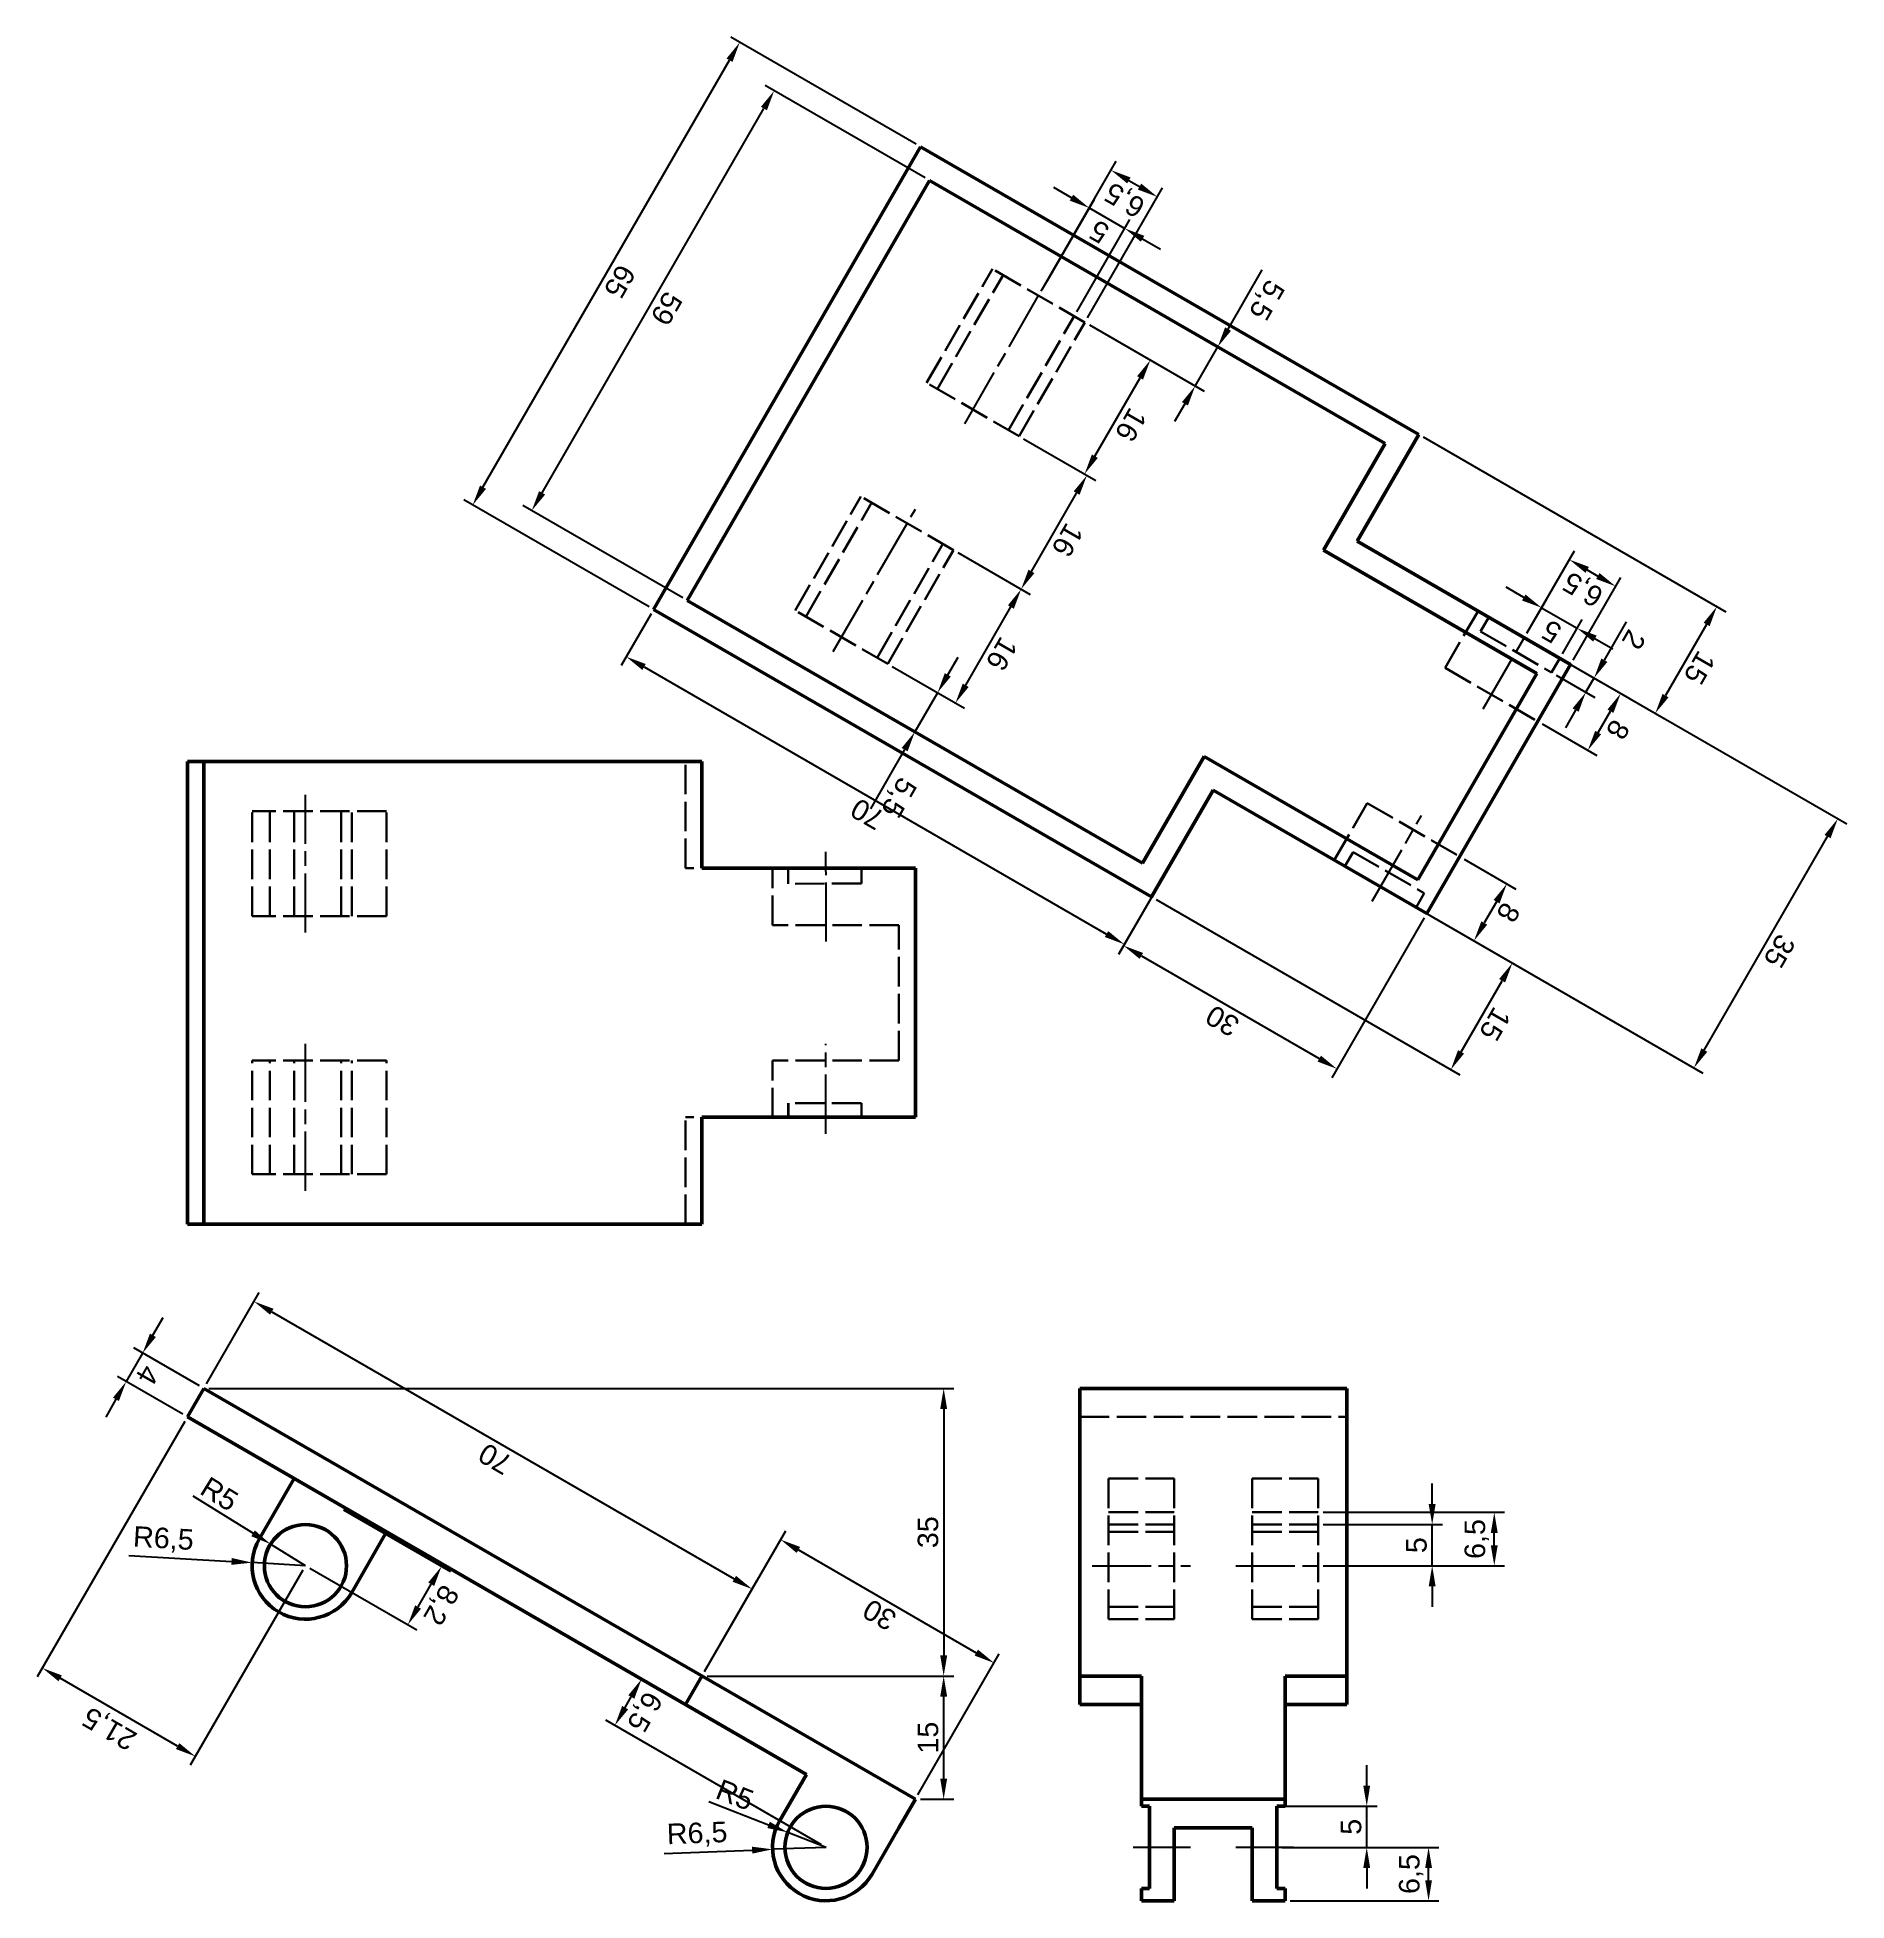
# Model space of a CAD drawing. Header units: millimetres. Extents: x 541 to 762, y 659 to 885.
import ezdxf

# ---------------------------------------------------------------- set-up
doc = ezdxf.new("R2010")
doc.units = ezdxf.units.MM
doc.header["$LTSCALE"] = 0.3
doc.linetypes.add('ACAD_ISO02W100', pattern=[15, 12, -3])
doc.linetypes.add('ACAD_ISO08W100', pattern=[36, 24, -3, 6, -3])
for name, color, linetype, lineweight in [('中心線', 1, 'ACAD_ISO08W100', 25), ('標註線', 7, 'Continuous', 20), ('輪廓線', 7, 'Continuous', 50), ('隱藏線', 3, 'ACAD_ISO02W100', 30)]:
    doc.layers.add(name, color=color, linetype=linetype, lineweight=lineweight)
doc.styles.get("Standard").update_dxf_attribs({"font": 'arial.ttf'})
doc.dimstyles.new('ISO-25', dxfattribs={"dimtxt": 2.5, "dimasz": 2.5, "dimexe": 1.25, "dimexo": 0.625, "dimtad": 1, "dimtxsty": 'Standard', "dimcen": 2.5, "dimadec": 0, "dimazin": 0, "dimtfac": 1, "dimtmove": 0, "dimatfit": 3, "dimfxl": 1, "dimarcsym": 0})

# ---------------------------------------------------------------- blocks, each defined once
blk = doc.blocks.new('*D1')
at = {"layer": 'Defpoints', "color": 0, "transparency": 16777216}
for p in [(626.88, 884.8), (648.89, 872.09), (616.39, 815.8)]:
    blk.add_point(p, dxfattribs=at)
at = {"layer": '標註線', "color": 0, "lineweight": -2, "transparency": 16777216}
for p, q in [((648.35, 872.4), (625.8, 885.42)), ((595.63, 830.67), (625.63, 882.63)), ((615.85, 816.11), (593.3, 829.13))]:
    blk.add_line(p, q, dxfattribs=at)
at = {"layer": '標註線', "color": 0, "transparency": 16777216}
for points in [[(626, 882.42), (625.27, 882.84), (626.88, 884.8)], [(596, 830.46), (595.27, 830.88), (594.38, 828.5)]]:
    blk.add_solid(points, dxfattribs=at)
at = {"layer": '標註線', "color": 0, "transparency": 16777216, "insert": (612.28, 855.7), "char_height": 2.5, "attachment_point": 5, "rotation": 240}
blk.add_mtext('65', dxfattribs=at)
blk = doc.blocks.new('*D2')
at = {"layer": 'Defpoints', "color": 0, "transparency": 16777216}
for p in [(631.07, 878.91), (649.99, 867.99), (620.49, 816.9)]:
    blk.add_point(p, dxfattribs=at)
at = {"layer": '標註線', "color": 0, "lineweight": -2, "transparency": 16777216}
for p, q in [((649.45, 868.31), (629.99, 879.54)), ((602.82, 829.98), (629.82, 876.75)), ((619.95, 817.21), (600.49, 828.44))]:
    blk.add_line(p, q, dxfattribs=at)
at = {"layer": '標註線', "color": 0, "transparency": 16777216}
for points in [[(630.19, 876.54), (629.46, 876.96), (631.07, 878.91)], [(603.19, 829.77), (602.46, 830.19), (601.57, 827.82)]]:
    blk.add_solid(points, dxfattribs=at)
at = {"layer": '標註線', "color": 0, "transparency": 16777216, "insert": (617.97, 852.41), "char_height": 2.5, "attachment_point": 5, "rotation": 240}
blk.add_mtext('59', dxfattribs=at)
blk = doc.blocks.new('*D3')
at = {"layer": 'Defpoints', "color": 0, "transparency": 16777216}
for p in [(616.39, 815.8), (677.01, 780.8), (673.69, 775.04)]:
    blk.add_point(p, dxfattribs=at)
at = {"layer": '標註線', "color": 0, "lineweight": -2, "transparency": 16777216}
for p, q in [((616.08, 815.26), (612.44, 808.96)), ((615.23, 808.79), (671.52, 776.29)), ((676.7, 780.26), (673.06, 773.96))]:
    blk.add_line(p, q, dxfattribs=at)
at = {"layer": '標註線', "color": 0, "transparency": 16777216}
for points in [[(615.02, 808.43), (615.44, 809.15), (613.06, 810.04)], [(671.31, 775.93), (671.73, 776.65), (673.69, 775.04)]]:
    blk.add_solid(points, dxfattribs=at)
at = {"layer": '標註線', "color": 0, "transparency": 16777216, "insert": (642.42, 790.9), "char_height": 2.5, "attachment_point": 5, "rotation": 150}
blk.add_mtext('70', dxfattribs=at)
blk = doc.blocks.new('*D4')
at = {"layer": 'Defpoints', "color": 0, "transparency": 16777216}
for p in [(684.51, 793.79), (710.49, 778.79), (699.57, 759.88)]:
    blk.add_point(p, dxfattribs=at)
at = {"layer": '標註線', "color": 0, "lineweight": -2, "transparency": 16777216}
for p, q in [((684.2, 793.25), (672.97, 773.8)), ((710.18, 778.25), (698.95, 758.8)), ((675.76, 773.63), (697.41, 761.13))]:
    blk.add_line(p, q, dxfattribs=at)
at = {"layer": '標註線', "color": 0, "transparency": 16777216}
for points in [[(675.55, 773.27), (675.97, 773.99), (673.59, 774.88)], [(697.2, 760.77), (697.62, 761.49), (699.57, 759.88)]]:
    blk.add_solid(points, dxfattribs=at)
at = {"layer": '標註線', "color": 0, "transparency": 16777216, "insert": (685.63, 765.73), "char_height": 2.5, "attachment_point": 5, "rotation": 150}
blk.add_mtext('30', dxfattribs=at)
blk = doc.blocks.new('*D5')
at = {"layer": 'Defpoints', "color": 0, "transparency": 16777216}
for p in [(684.51, 793.79), (677.01, 780.8), (720.92, 772.77)]:
    blk.add_point(p, dxfattribs=at)
at = {"layer": '標註線', "color": 0, "lineweight": -2, "transparency": 16777216}
for p, q in [((685.05, 793.48), (722, 772.15)), ((677.55, 780.49), (714.5, 759.16)), ((714.67, 761.95), (719.67, 770.61))]:
    blk.add_line(p, q, dxfattribs=at)
at = {"layer": '標註線', "color": 0, "transparency": 16777216}
for points in [[(720.03, 770.4), (719.3, 770.82), (720.92, 772.77)], [(715.03, 761.74), (714.3, 762.16), (713.42, 759.78)]]:
    blk.add_solid(points, dxfattribs=at)
at = {"layer": '標註線', "color": 0, "transparency": 16777216, "insert": (718.81, 765.33), "char_height": 2.5, "attachment_point": 5, "rotation": 240}
blk.add_mtext('15', dxfattribs=at)
blk = doc.blocks.new('*D6')
at = {"layer": 'Defpoints', "color": 0, "transparency": 16777216}
for p in [(709.51, 837.09), (702.01, 824.1), (738.3, 803.15)]:
    blk.add_point(p, dxfattribs=at)
at = {"layer": '標註線', "color": 0, "lineweight": -2, "transparency": 16777216}
for p, q in [((710.05, 836.78), (746.89, 815.51)), ((702.55, 823.79), (739.39, 802.52)), ((744.55, 813.97), (739.55, 805.31))]:
    blk.add_line(p, q, dxfattribs=at)
at = {"layer": '標註線', "color": 0, "transparency": 16777216}
for points in [[(744.92, 813.76), (744.19, 814.18), (745.8, 816.14)], [(739.92, 805.1), (739.19, 805.52), (738.3, 803.15)]]:
    blk.add_solid(points, dxfattribs=at)
at = {"layer": '標註線', "color": 0, "transparency": 16777216, "insert": (743.7, 808.69), "char_height": 2.5, "attachment_point": 5, "rotation": 240}
blk.add_mtext('15', dxfattribs=at)
blk = doc.blocks.new('*D7')
at = {"layer": 'Defpoints', "color": 0, "transparency": 16777216}
for p in [(727.99, 809.1), (760.52, 790.32), (710.49, 778.79)]:
    blk.add_point(p, dxfattribs=at)
at = {"layer": '標註線', "color": 0, "lineweight": -2, "transparency": 16777216}
for p, q in [((728.53, 808.79), (761.61, 789.69)), ((744.27, 762.17), (759.27, 788.15)), ((711.03, 778.48), (744.11, 759.38))]:
    blk.add_line(p, q, dxfattribs=at)
at = {"layer": '標註線', "color": 0, "transparency": 16777216}
for points in [[(759.64, 787.95), (758.91, 788.36), (760.52, 790.32)], [(744.64, 761.96), (743.91, 762.38), (743.02, 760.01)]]:
    blk.add_solid(points, dxfattribs=at)
at = {"layer": '標註線', "color": 0, "transparency": 16777216, "insert": (753.42, 774.21), "char_height": 2.5, "attachment_point": 5, "rotation": 240}
blk.add_mtext('35', dxfattribs=at)
blk = doc.blocks.new('*D8')
at = {"layer": 'Defpoints', "color": 0, "transparency": 16777216}
for p in [(714.49, 785.72), (710.49, 778.79), (716.24, 775.47)]:
    blk.add_point(p, dxfattribs=at)
at = {"layer": '標註線', "color": 0, "lineweight": -2, "transparency": 16777216}
for p, q in [((715.03, 785.41), (721.33, 781.77)), ((718.99, 780.23), (717.49, 777.64)), ((711.03, 778.48), (717.33, 774.85))]:
    blk.add_line(p, q, dxfattribs=at)
at = {"layer": '標註線', "color": 0, "transparency": 16777216}
for points in [[(719.35, 780.02), (718.63, 780.44), (720.24, 782.4)], [(717.85, 777.43), (717.13, 777.84), (716.24, 775.47)]]:
    blk.add_solid(points, dxfattribs=at)
at = {"layer": '標註線', "color": 0, "transparency": 16777216, "insert": (720.42, 778.91), "char_height": 2.5, "attachment_point": 5, "rotation": 240}
blk.add_mtext('8', dxfattribs=at)
blk = doc.blocks.new('*D9')
at = {"layer": 'Defpoints', "color": 0, "transparency": 16777216}
for p in [(727.99, 809.1), (734.1, 805.57), (723.99, 802.17)]:
    blk.add_point(p, dxfattribs=at)
at = {"layer": '標註線', "color": 0, "lineweight": -2, "transparency": 16777216}
for p, q in [((728.53, 808.79), (735.19, 804.95)), ((731.35, 800.81), (732.85, 803.41)), ((724.53, 801.86), (731.19, 798.02))]:
    blk.add_line(p, q, dxfattribs=at)
at = {"layer": '標註線', "color": 0, "transparency": 16777216}
for points in [[(733.21, 803.2), (732.49, 803.62), (734.1, 805.57)], [(731.71, 800.6), (730.99, 801.02), (730.1, 798.65)]]:
    blk.add_solid(points, dxfattribs=at)
at = {"layer": '標註線', "color": 0, "transparency": 16777216, "insert": (733.75, 801.16), "char_height": 2.5, "attachment_point": 5, "rotation": 240}
blk.add_mtext('8', dxfattribs=at)
blk = doc.blocks.new('*D10')
at = {"layer": 'Defpoints', "color": 0, "transparency": 16777216}
for p in [(673.75, 862.15), (664.01, 855.28), (667.59, 851.48)]:
    blk.add_point(p, dxfattribs=at)
at = {"layer": '標註線', "color": 0, "lineweight": -2, "transparency": 16777216}
for p, q in [((667.25, 865.9), (665.09, 867.15)), ((664.32, 855.82), (670.04, 865.73)), ((669.42, 864.65), (673.75, 862.15)), ((667.9, 852.02), (674.37, 863.23)), ((675.91, 860.9), (678.08, 859.65))]:
    blk.add_line(p, q, dxfattribs=at)
at = {"layer": '標註線', "color": 0, "transparency": 16777216}
for points in [[(667.04, 865.54), (667.46, 866.26), (669.42, 864.65)], [(675.7, 860.54), (676.12, 861.26), (673.75, 862.15)]]:
    blk.add_solid(points, dxfattribs=at)
at = {"layer": '標註線', "color": 0, "transparency": 16777216, "insert": (670.63, 861.75), "char_height": 2.5, "attachment_point": 5, "rotation": 150}
blk.add_mtext('5', dxfattribs=at)
blk = doc.blocks.new('*D11')
at = {"layer": 'Defpoints', "color": 0, "transparency": 16777216}
for p in [(677.7, 866), (663.26, 853.98), (668.89, 850.73)]:
    blk.add_point(p, dxfattribs=at)
at = {"layer": '標註線', "color": 0, "lineweight": -2, "transparency": 16777216}
for p, q in [((663.57, 854.52), (672.7, 870.33)), ((669.2, 851.27), (678.33, 867.08)), ((674.24, 868), (675.54, 867.25))]:
    blk.add_line(p, q, dxfattribs=at)
at = {"layer": '標註線', "color": 0, "transparency": 16777216}
for points in [[(674.03, 867.64), (674.45, 868.36), (672.07, 869.25)], [(675.33, 866.89), (675.75, 867.61), (677.7, 866)]]:
    blk.add_solid(points, dxfattribs=at)
at = {"layer": '標註線', "color": 0, "transparency": 16777216, "insert": (673.83, 865.78), "char_height": 2.5, "attachment_point": 5, "rotation": 150}
blk.add_mtext('6,5', dxfattribs=at)
blk = doc.blocks.new('*D12')
at = {"layer": 'Defpoints', "color": 0, "transparency": 16777216}
for p in [(726.69, 809.85), (725.69, 808.12), (730.86, 807.45)]:
    blk.add_point(p, dxfattribs=at)
at = {"layer": '標註線', "color": 0, "lineweight": -2, "transparency": 16777216}
for p, q in [((732.11, 809.61), (734.81, 814.29)), ((726.23, 807.81), (730.94, 805.09)), ((727.23, 809.54), (731.94, 806.82)), ((729.86, 805.72), (730.86, 807.45)), ((728.61, 803.55), (727.36, 801.39))]:
    blk.add_line(p, q, dxfattribs=at)
at = {"layer": '標註線', "color": 0, "transparency": 16777216}
for points in [[(732.47, 809.4), (731.74, 809.82), (730.86, 807.45)], [(728.97, 803.34), (728.24, 803.76), (729.86, 805.72)]]:
    blk.add_solid(points, dxfattribs=at)
at = {"layer": '標註線', "color": 0, "transparency": 16777216, "insert": (735.71, 812.1), "char_height": 2.5, "attachment_point": 5, "rotation": 240}
blk.add_mtext('2', dxfattribs=at)
blk = doc.blocks.new('*D13')
at = {"layer": 'Defpoints', "color": 0, "transparency": 16777216}
for p in [(722.36, 812.35), (728.8, 813.5), (726.69, 809.85)]:
    blk.add_point(p, dxfattribs=at)
at = {"layer": '標註線', "color": 0, "lineweight": -2, "transparency": 16777216}
for p, q in [((722.3, 817.25), (720.14, 818.5)), ((722.67, 812.89), (725.09, 817.08)), ((724.47, 816), (728.8, 813.5)), ((727, 810.39), (729.42, 814.58)), ((730.96, 812.25), (733.13, 811))]:
    blk.add_line(p, q, dxfattribs=at)
at = {"layer": '標註線', "color": 0, "transparency": 16777216}
for points in [[(722.09, 816.88), (722.51, 817.61), (724.47, 816)], [(730.75, 811.88), (731.17, 812.61), (728.8, 813.5)]]:
    blk.add_solid(points, dxfattribs=at)
at = {"layer": '標註線', "color": 0, "transparency": 16777216, "insert": (725.68, 813.1), "char_height": 2.5, "attachment_point": 5, "rotation": 150}
blk.add_mtext('5', dxfattribs=at)
blk = doc.blocks.new('*D14')
at = {"layer": 'Defpoints', "color": 0, "transparency": 16777216}
for p in [(733.48, 818.61), (722.36, 812.35), (727.99, 809.1)]:
    blk.add_point(p, dxfattribs=at)
at = {"layer": '標註線', "color": 0, "lineweight": -2, "transparency": 16777216}
for p, q in [((722.67, 812.89), (728.48, 822.94)), ((728.3, 809.64), (734.11, 819.69)), ((730.02, 820.61), (731.32, 819.86))]:
    blk.add_line(p, q, dxfattribs=at)
at = {"layer": '標註線', "color": 0, "transparency": 16777216}
for points in [[(729.81, 820.25), (730.23, 820.97), (727.85, 821.86)], [(731.11, 819.5), (731.52, 820.22), (733.48, 818.61)]]:
    blk.add_solid(points, dxfattribs=at)
at = {"layer": '標註線', "color": 0, "transparency": 16777216, "insert": (729.6, 818.39), "char_height": 2.5, "attachment_point": 5, "rotation": 150}
blk.add_mtext('6,5', dxfattribs=at)
blk = doc.blocks.new('*D15')
at = {"layer": 'Defpoints', "color": 0, "transparency": 16777216}
for p in [(569.77, 702.05), (574.02, 699.42)]:
    blk.add_point(p, dxfattribs=at)
at = {"layer": '標註線', "color": 0, "lineweight": -2, "transparency": 16777216}
for p, q in [((560.3, 707.92), (567.65, 703.37)), ((574.02, 699.42), (569.77, 702.05))]:
    blk.add_line(p, q, dxfattribs=at)
at = {"layer": '標註線', "color": 0, "transparency": 16777216}
blk.add_solid([(567.87, 703.72), (567.43, 703.01), (569.77, 702.05)], dxfattribs=at)
at = {"layer": '標註線', "color": 0, "transparency": 16777216, "insert": (563.55, 708.14), "char_height": 2.5, "attachment_point": 5, "rotation": 328.2484}
blk.add_mtext('R5', dxfattribs=at)
blk = doc.blocks.new('*D16')
at = {"layer": 'Defpoints', "color": 0, "transparency": 16777216}
for p in [(567.53, 699.8), (574.02, 699.42)]:
    blk.add_point(p, dxfattribs=at)
at = {"layer": '標註線', "color": 0, "lineweight": -2, "transparency": 16777216}
for p, q in [((552.51, 700.68), (565.04, 699.95)), ((574.02, 699.42), (567.53, 699.8))]:
    blk.add_line(p, q, dxfattribs=at)
at = {"layer": '標註線', "color": 0, "transparency": 16777216}
blk.add_solid([(565.06, 700.36), (565.01, 699.53), (567.53, 699.8)], dxfattribs=at)
at = {"layer": '標註線', "color": 0, "transparency": 16777216, "insert": (556.73, 702.56), "char_height": 2.5, "attachment_point": 5, "rotation": 356.6662}
blk.add_mtext('R6,5', dxfattribs=at)
blk = doc.blocks.new('*D17')
at = {"layer": 'Defpoints', "color": 0, "transparency": 16777216}
for p in [(632.72, 666.97), (637.38, 665.15)]:
    blk.add_point(p, dxfattribs=at)
at = {"layer": '標註線', "color": 0, "lineweight": -2, "transparency": 16777216}
for p, q in [((623.13, 670.72), (630.39, 667.88)), ((637.38, 665.15), (632.72, 666.97))]:
    blk.add_line(p, q, dxfattribs=at)
at = {"layer": '標註線', "color": 0, "transparency": 16777216}
blk.add_solid([(630.54, 668.27), (630.24, 667.5), (632.72, 666.97)], dxfattribs=at)
at = {"layer": '標註線', "color": 0, "transparency": 16777216, "insert": (626.29, 671.53), "char_height": 2.5, "attachment_point": 5, "rotation": 338.651}
blk.add_mtext('R5', dxfattribs=at)
blk = doc.blocks.new('*D18')
at = {"layer": 'Defpoints', "color": 0, "transparency": 16777216}
for p in [(630.88, 664.91), (637.38, 665.15)]:
    blk.add_point(p, dxfattribs=at)
at = {"layer": '標註線', "color": 0, "lineweight": -2, "transparency": 16777216}
for p, q in [((617.68, 664.4), (628.38, 664.81)), ((637.38, 665.15), (630.88, 664.91))]:
    blk.add_line(p, q, dxfattribs=at)
at = {"layer": '標註線', "color": 0, "transparency": 16777216}
blk.add_solid([(628.37, 665.23), (628.4, 664.39), (630.88, 664.91)], dxfattribs=at)
at = {"layer": '標註線', "color": 0, "transparency": 16777216, "insert": (621.7, 666.68), "char_height": 2.5, "attachment_point": 5, "rotation": 2.1982}
blk.add_mtext('R6,5', dxfattribs=at)
blk = doc.blocks.new('*D19')
at = {"layer": 'Defpoints', "color": 0, "transparency": 16777216}
for p in [(561.65, 721), (622.28, 686), (651.7, 686)]:
    blk.add_point(p, dxfattribs=at)
at = {"layer": '標註線', "color": 0, "lineweight": -2, "transparency": 16777216}
for p, q in [((562.28, 721), (652.95, 721)), ((651.7, 718.5), (651.7, 688.5)), ((622.9, 686), (652.95, 686))]:
    blk.add_line(p, q, dxfattribs=at)
at = {"layer": '標註線', "color": 0, "transparency": 16777216}
for points in [[(651.28, 718.5), (652.12, 718.5), (651.7, 721)], [(651.28, 688.5), (652.12, 688.5), (651.7, 686)]]:
    blk.add_solid(points, dxfattribs=at)
at = {"layer": '標註線', "color": 0, "transparency": 16777216, "insert": (649.8, 703.5), "char_height": 2.5, "attachment_point": 5, "rotation": 90}
blk.add_mtext('35', dxfattribs=at)
blk = doc.blocks.new('*D20')
at = {"layer": 'Defpoints', "color": 0, "transparency": 16777216}
for p in [(622.28, 686), (651.7, 686), (648.26, 671)]:
    blk.add_point(p, dxfattribs=at)
at = {"layer": '標註線', "color": 0, "lineweight": -2, "transparency": 16777216}
for p, q in [((622.9, 686), (652.95, 686)), ((651.7, 673.5), (651.7, 683.5)), ((648.88, 671), (652.95, 671))]:
    blk.add_line(p, q, dxfattribs=at)
at = {"layer": '標註線', "color": 0, "transparency": 16777216}
for points in [[(651.28, 683.5), (652.12, 683.5), (651.7, 686)], [(651.28, 673.5), (652.12, 673.5), (651.7, 671)]]:
    blk.add_solid(points, dxfattribs=at)
at = {"layer": '標註線', "color": 0, "transparency": 16777216, "insert": (649.8, 678.5), "char_height": 2.5, "attachment_point": 5, "rotation": 90}
blk.add_mtext('15', dxfattribs=at)
blk = doc.blocks.new('*D21')
at = {"layer": 'Defpoints', "color": 0, "transparency": 16777216}
for p in [(552.21, 721.83), (561.65, 721), (559.65, 717.53)]:
    blk.add_point(p, dxfattribs=at)
at = {"layer": '標註線', "color": 0, "lineweight": -2, "transparency": 16777216}
for p, q in [((555.46, 727.46), (556.71, 729.63)), ((561.11, 721.31), (553.13, 725.92)), ((554.21, 725.3), (552.21, 721.83)), ((559.11, 717.85), (551.13, 722.46)), ((550.96, 719.67), (549.71, 717.5))]:
    blk.add_line(p, q, dxfattribs=at)
at = {"layer": '標註線', "color": 0, "transparency": 16777216}
for points in [[(555.82, 727.25), (555.1, 727.67), (554.21, 725.3)], [(551.32, 719.46), (550.6, 719.88), (552.21, 721.83)]]:
    blk.add_solid(points, dxfattribs=at)
at = {"layer": '標註線', "color": 0, "transparency": 16777216, "insert": (554.83, 722.63), "char_height": 2.5, "attachment_point": 5, "rotation": 240}
blk.add_mtext('4', dxfattribs=at)
blk = doc.blocks.new('*D22')
at = {"layer": 'Defpoints', "color": 0, "transparency": 16777216}
for p in [(561.65, 721), (628.39, 696.58), (622.28, 686)]:
    blk.add_point(p, dxfattribs=at)
at = {"layer": '標註線', "color": 0, "lineweight": -2, "transparency": 16777216}
for p, q in [((561.97, 721.54), (568.39, 732.66)), ((569.93, 730.33), (626.22, 697.83)), ((622.59, 686.54), (629.01, 697.66))]:
    blk.add_line(p, q, dxfattribs=at)
at = {"layer": '標註線', "color": 0, "transparency": 16777216}
for points in [[(569.72, 729.97), (570.14, 730.69), (567.76, 731.58)], [(626.01, 697.47), (626.43, 698.19), (628.39, 696.58)]]:
    blk.add_solid(points, dxfattribs=at)
at = {"layer": '標註線', "color": 0, "transparency": 16777216, "insert": (597.12, 712.43), "char_height": 2.5, "attachment_point": 5, "rotation": 150}
blk.add_mtext('70', dxfattribs=at)
blk = doc.blocks.new('*D23')
at = {"layer": 'Defpoints', "color": 0, "transparency": 16777216}
for p in [(657.84, 687.59), (622.28, 686), (648.26, 671)]:
    blk.add_point(p, dxfattribs=at)
at = {"layer": '標註線', "color": 0, "lineweight": -2, "transparency": 16777216}
for p, q in [((622.59, 686.54), (632.48, 703.68)), ((634.02, 701.34), (655.67, 688.84)), ((648.57, 671.54), (658.46, 688.68))]:
    blk.add_line(p, q, dxfattribs=at)
at = {"layer": '標註線', "color": 0, "transparency": 16777216}
for points in [[(633.81, 700.98), (634.23, 701.71), (631.86, 702.59)], [(655.47, 688.48), (655.88, 689.21), (657.84, 687.59)]]:
    blk.add_solid(points, dxfattribs=at)
at = {"layer": '標註線', "color": 0, "transparency": 16777216, "insert": (643.9, 693.45), "char_height": 2.5, "attachment_point": 5, "rotation": 150}
blk.add_mtext('30', dxfattribs=at)
blk = doc.blocks.new('*D24')
at = {"layer": 'Defpoints', "color": 0, "transparency": 16777216}
for p in [(559.65, 717.53), (574.02, 699.42), (542.01, 686.97)]:
    blk.add_point(p, dxfattribs=at)
at = {"layer": '標註線', "color": 0, "lineweight": -2, "transparency": 16777216}
for p, q in [((559.34, 716.99), (541.38, 685.89)), ((573.71, 698.88), (560, 675.14)), ((558.46, 677.47), (544.17, 685.72))]:
    blk.add_line(p, q, dxfattribs=at)
at = {"layer": '標註線', "color": 0, "transparency": 16777216}
for points in [[(543.97, 685.36), (544.38, 686.08), (542.01, 686.97)], [(558.26, 677.11), (558.67, 677.83), (560.63, 676.22)]]:
    blk.add_solid(points, dxfattribs=at)
at = {"layer": '標註線', "color": 0, "transparency": 16777216, "insert": (550.26, 679.75), "char_height": 2.5, "attachment_point": 5, "rotation": 150}
blk.add_mtext('21,5', dxfattribs=at)
blk = doc.blocks.new('*D25')
at = {"layer": 'Defpoints', "color": 0, "transparency": 16777216}
for p in [(578.12, 706.52), (574.02, 699.42), (590.58, 699.33)]:
    blk.add_point(p, dxfattribs=at)
at = {"layer": '標註線', "color": 0, "lineweight": -2, "transparency": 16777216}
for p, q in [((578.66, 706.21), (591.66, 698.71)), ((574.56, 699.11), (587.56, 691.61)), ((587.73, 694.4), (589.33, 697.17))]:
    blk.add_line(p, q, dxfattribs=at)
at = {"layer": '標註線', "color": 0, "transparency": 16777216}
for points in [[(589.69, 696.96), (588.97, 697.38), (590.58, 699.33)], [(588.09, 694.19), (587.37, 694.6), (586.48, 692.23)]]:
    blk.add_solid(points, dxfattribs=at)
at = {"layer": '標註線', "color": 0, "transparency": 16777216, "insert": (590.37, 694.72), "char_height": 2.5, "attachment_point": 5, "rotation": 240}
blk.add_mtext('8,2', dxfattribs=at)
blk = doc.blocks.new('*D26')
at = {"layer": 'Defpoints', "color": 0, "transparency": 16777216}
for p in [(614.93, 685.62), (635, 674.03), (637.38, 665.15)]:
    blk.add_point(p, dxfattribs=at)
at = {"layer": '標註線', "color": 0, "lineweight": -2, "transparency": 16777216}
for p, q in [((634.46, 674.35), (613.85, 686.24)), ((612.93, 682.15), (613.68, 683.45)), ((636.84, 665.47), (610.6, 680.61))]:
    blk.add_line(p, q, dxfattribs=at)
at = {"layer": '標註線', "color": 0, "transparency": 16777216}
for points in [[(614.05, 683.24), (613.32, 683.66), (614.93, 685.62)], [(613.3, 681.94), (612.57, 682.36), (611.68, 679.99)]]:
    blk.add_solid(points, dxfattribs=at)
at = {"layer": '標註線', "color": 0, "transparency": 16777216, "insert": (615.15, 681.74), "char_height": 2.5, "attachment_point": 5, "rotation": 240}
blk.add_mtext('6,5', dxfattribs=at)
blk = doc.blocks.new('*D27')
at = {"layer": 'Defpoints', "color": 0, "transparency": 16777216}
for p in [(697.26, 704.42), (711.15, 704.42), (697.26, 699.42)]:
    blk.add_point(p, dxfattribs=at)
at = {"layer": '標註線', "color": 0, "lineweight": -2, "transparency": 16777216}
for p, q in [((711.15, 706.92), (711.15, 709.42)), ((697.88, 704.42), (712.4, 704.42)), ((711.15, 699.42), (711.15, 704.42)), ((697.88, 699.42), (712.4, 699.42)), ((711.15, 696.92), (711.15, 694.42))]:
    blk.add_line(p, q, dxfattribs=at)
at = {"layer": '標註線', "color": 0, "transparency": 16777216}
for points in [[(710.73, 706.92), (711.57, 706.92), (711.15, 704.42)], [(710.73, 696.92), (711.57, 696.92), (711.15, 699.42)]]:
    blk.add_solid(points, dxfattribs=at)
at = {"layer": '標註線', "color": 0, "transparency": 16777216, "insert": (709.25, 701.92), "char_height": 2.5, "attachment_point": 5, "rotation": 90}
blk.add_mtext('5', dxfattribs=at)
blk = doc.blocks.new('*D28')
at = {"layer": 'Defpoints', "color": 0, "transparency": 16777216}
for p in [(697.26, 705.92), (718.71, 705.92), (697.26, 699.42)]:
    blk.add_point(p, dxfattribs=at)
at = {"layer": '標註線', "color": 0, "lineweight": -2, "transparency": 16777216}
for p, q in [((697.88, 705.92), (719.96, 705.92)), ((718.71, 701.92), (718.71, 703.42)), ((697.88, 699.42), (719.96, 699.42))]:
    blk.add_line(p, q, dxfattribs=at)
at = {"layer": '標註線', "color": 0, "transparency": 16777216}
for points in [[(718.29, 703.42), (719.13, 703.42), (718.71, 705.92)], [(718.29, 701.92), (719.13, 701.92), (718.71, 699.42)]]:
    blk.add_solid(points, dxfattribs=at)
at = {"layer": '標註線', "color": 0, "transparency": 16777216, "insert": (716.58, 702.67), "char_height": 2.5, "attachment_point": 5, "rotation": 90}
blk.add_mtext('6,5', dxfattribs=at)
blk = doc.blocks.new('*D29')
at = {"layer": 'Defpoints', "color": 0, "transparency": 16777216}
for p in [(692.26, 670.15), (703.19, 670.15), (692.26, 665.15)]:
    blk.add_point(p, dxfattribs=at)
at = {"layer": '標註線', "color": 0, "lineweight": -2, "transparency": 16777216}
for p, q in [((703.19, 672.65), (703.19, 675.15)), ((692.88, 670.15), (704.44, 670.15)), ((703.19, 665.15), (703.19, 670.15)), ((692.88, 665.15), (704.44, 665.15)), ((703.19, 662.65), (703.19, 660.15))]:
    blk.add_line(p, q, dxfattribs=at)
at = {"layer": '標註線', "color": 0, "transparency": 16777216}
for points in [[(702.77, 672.65), (703.6, 672.65), (703.19, 670.15)], [(702.77, 662.65), (703.6, 662.65), (703.19, 665.15)]]:
    blk.add_solid(points, dxfattribs=at)
at = {"layer": '標註線', "color": 0, "transparency": 16777216, "insert": (701.29, 667.65), "char_height": 2.5, "attachment_point": 5, "rotation": 90}
blk.add_mtext('5', dxfattribs=at)
blk = doc.blocks.new('*D30')
at = {"layer": 'Defpoints', "color": 0, "transparency": 16777216}
for p in [(692.26, 665.15), (710.71, 665.15), (693.26, 658.65)]:
    blk.add_point(p, dxfattribs=at)
at = {"layer": '標註線', "color": 0, "lineweight": -2, "transparency": 16777216}
for p, q in [((692.88, 665.15), (711.96, 665.15)), ((710.71, 661.15), (710.71, 662.65)), ((693.88, 658.65), (711.96, 658.65))]:
    blk.add_line(p, q, dxfattribs=at)
at = {"layer": '標註線', "color": 0, "transparency": 16777216}
for points in [[(710.3, 662.65), (711.13, 662.65), (710.71, 665.15)], [(710.3, 661.15), (711.13, 661.15), (710.71, 658.65)]]:
    blk.add_solid(points, dxfattribs=at)
at = {"layer": '標註線', "color": 0, "transparency": 16777216, "insert": (708.59, 661.9), "char_height": 2.5, "attachment_point": 5, "rotation": 90}
blk.add_mtext('6,5', dxfattribs=at)
blk = doc.blocks.new('*D32')
at = {"layer": 'Defpoints', "color": 0, "transparency": 16777216}
for p in [(660.89, 836.87), (669.13, 832.11), (652.89, 823.02)]:
    blk.add_point(p, dxfattribs=at)
at = {"layer": '標註線', "color": 0, "lineweight": -2, "transparency": 16777216}
for p, q in [((661.43, 836.56), (670.22, 831.49)), ((662.38, 820.42), (667.88, 829.95)), ((653.43, 822.71), (662.22, 817.63))]:
    blk.add_line(p, q, dxfattribs=at)
at = {"layer": '標註線', "color": 0, "transparency": 16777216}
for points in [[(668.24, 829.74), (667.52, 830.16), (669.13, 832.11)], [(662.74, 820.21), (662.02, 820.63), (661.13, 818.26)]]:
    blk.add_solid(points, dxfattribs=at)
at = {"layer": '標註線', "color": 0, "transparency": 16777216, "insert": (666.78, 824.23), "char_height": 2.5, "attachment_point": 5, "rotation": 240}
blk.add_mtext('16', dxfattribs=at)
blk = doc.blocks.new('*D33')
at = {"layer": 'Defpoints', "color": 0, "transparency": 16777216}
for p in [(652.89, 823.02), (661.13, 818.26), (644.89, 809.16)]:
    blk.add_point(p, dxfattribs=at)
at = {"layer": '標註線', "color": 0, "lineweight": -2, "transparency": 16777216}
for p, q in [((653.43, 822.71), (662.22, 817.63)), ((654.38, 806.57), (659.88, 816.09)), ((645.43, 808.85), (654.22, 803.78))]:
    blk.add_line(p, q, dxfattribs=at)
at = {"layer": '標註線', "color": 0, "transparency": 16777216}
for points in [[(660.24, 815.88), (659.52, 816.3), (661.13, 818.26)], [(654.74, 806.36), (654.02, 806.77), (653.13, 804.4)]]:
    blk.add_solid(points, dxfattribs=at)
at = {"layer": '標註線', "color": 0, "transparency": 16777216, "insert": (658.78, 810.38), "char_height": 2.5, "attachment_point": 5, "rotation": 240}
blk.add_mtext('16', dxfattribs=at)
blk = doc.blocks.new('*D34')
at = {"layer": 'Defpoints', "color": 0, "transparency": 16777216}
for p in [(668.89, 850.73), (676.85, 846.13), (660.89, 836.87)]:
    blk.add_point(p, dxfattribs=at)
at = {"layer": '標註線', "color": 0, "lineweight": -2, "transparency": 16777216}
for p, q in [((669.43, 850.42), (677.93, 845.51)), ((670.1, 834.44), (675.6, 843.97)), ((661.43, 836.56), (669.93, 831.65))]:
    blk.add_line(p, q, dxfattribs=at)
at = {"layer": '標註線', "color": 0, "transparency": 16777216}
for points in [[(675.96, 843.76), (675.24, 844.18), (676.85, 846.13)], [(670.46, 834.23), (669.74, 834.65), (668.85, 832.28)]]:
    blk.add_solid(points, dxfattribs=at)
at = {"layer": '標註線', "color": 0, "transparency": 16777216, "insert": (674.5, 838.25), "char_height": 2.5, "attachment_point": 5, "rotation": 240}
blk.add_mtext('16', dxfattribs=at)
blk = doc.blocks.new('*D37')
at = {"layer": 'Defpoints', "color": 0, "transparency": 16777216}
for p in [(644.89, 809.16), (642.14, 804.4), (648.2, 800.9)]:
    blk.add_point(p, dxfattribs=at)
at = {"layer": '標註線', "color": 0, "lineweight": -2, "transparency": 16777216}
for p, q in [((652.2, 807.83), (653.45, 809.99)), ((645.43, 808.85), (652.03, 805.04)), ((650.95, 805.66), (648.2, 800.9)), ((642.68, 804.09), (649.28, 800.27)), ((646.95, 798.73), (642.79, 791.53))]:
    blk.add_line(p, q, dxfattribs=at)
at = {"layer": '標註線', "color": 0, "transparency": 16777216}
for points in [[(652.56, 807.62), (651.84, 808.04), (650.95, 805.66)], [(647.31, 798.53), (646.59, 798.94), (648.2, 800.9)]]:
    blk.add_solid(points, dxfattribs=at)
at = {"layer": '標註線', "color": 0, "transparency": 16777216, "insert": (646.08, 792.99), "char_height": 2.5, "attachment_point": 5, "rotation": 240}
blk.add_mtext('5,5', dxfattribs=at)
blk = doc.blocks.new('*D38')
at = {"layer": 'Defpoints', "color": 0, "transparency": 16777216}
for p in [(671.64, 855.49), (668.89, 850.73), (685.06, 847.75)]:
    blk.add_point(p, dxfattribs=at)
at = {"layer": '標註線', "color": 0, "lineweight": -2, "transparency": 16777216}
for p, q in [((672.18, 855.18), (686.14, 847.12)), ((686.31, 849.91), (690.47, 857.12)), ((669.43, 850.42), (683.39, 842.36)), ((682.31, 842.98), (685.06, 847.75)), ((681.06, 840.82), (679.81, 838.65))]:
    blk.add_line(p, q, dxfattribs=at)
at = {"layer": '標註線', "color": 0, "transparency": 16777216}
for points in [[(686.67, 849.7), (685.95, 850.12), (685.06, 847.75)], [(681.42, 840.61), (680.7, 841.03), (682.31, 842.98)]]:
    blk.add_solid(points, dxfattribs=at)
at = {"layer": '標註線', "color": 0, "transparency": 16777216, "insert": (690.85, 853.53), "char_height": 2.5, "attachment_point": 5, "rotation": 240}
blk.add_mtext('5,5', dxfattribs=at)

msp = doc.modelspace()

# ---------------------------------------------------------------- linework, layer by layer
at = {"layer": '中心線'}
for p, q in [((654.258, 838.392), (664.258, 855.713)), ((664.008, 855.28), (665.008, 857.012)), ((638.258, 810.68), (648.258, 828)), ((717.362, 803.692), (723.362, 814.084)), ((574.024, 776.473), (574.024, 793.227)), ((703.862, 780.309), (709.862, 790.701)), ((637.377, 784.299), (637.377, 786.299)), ((637.39, 775.371), (637.377, 784.299)), ((574.024, 745.06), (574.024, 762.916)), ((637.377, 751.988), (637.377, 762.916)), ((669.757, 699.422), (681.757, 699.422)), ((687.257, 699.422), (699.257, 699.422)), ((674.757, 665.154), (681.757, 665.154)), ((687.257, 665.154), (694.257, 665.154)), ((692.257, 665.154), (692.257, 665.154))]:
    msp.add_line(p, q, dxfattribs=at)
at = {"layer": '輪廓線'}
for p, q in [((616.388, 815.801), (648.888, 872.092)), ((648.888, 872.092), (709.51, 837.092)), ((620.487, 816.899), (649.987, 867.994)), ((649.987, 867.994), (705.412, 835.994)), ((709.51, 837.092), (702.01, 824.102)), ((705.412, 835.994), (697.912, 823.004)), ((702.01, 824.102), (727.991, 809.102)), ((697.912, 823.004), (723.893, 808.004)), ((620.487, 816.899), (675.912, 784.899)), ((616.388, 815.801), (677.01, 780.801)), ((723.893, 808.004), (709.393, 782.889)), ((727.991, 809.102), (710.491, 778.791)), ((559.654, 740.998), (559.654, 797.289)), ((559.654, 797.289), (561.654, 797.289)), ((622.276, 797.289), (561.654, 797.289)), ((561.654, 797.289), (561.654, 740.998)), ((622.276, 784.299), (622.276, 797.289)), ((683.412, 797.889), (675.912, 784.899)), ((683.412, 797.889), (709.393, 782.889)), ((684.51, 793.791), (677.01, 780.801)), ((684.51, 793.791), (710.491, 778.791)), ((648.257, 784.299), (622.276, 784.299)), ((648.257, 753.988), (648.257, 784.299)), ((622.276, 740.998), (622.276, 753.988)), ((648.257, 753.988), (622.276, 753.988)), ((622.276, 740.998), (559.654, 740.998)), ((559.654, 717.533), (561.654, 720.998)), ((561.654, 720.998), (648.257, 670.998)), ((668.257, 685.998), (668.257, 720.998)), ((668.257, 720.998), (700.757, 720.998)), ((700.757, 685.998), (700.757, 720.998)), ((634.998, 674.033), (559.654, 717.533)), ((572.644, 710.033), (568.394, 702.672)), ((583.903, 703.533), (579.653, 696.172)), ((620.276, 682.533), (622.276, 685.998)), ((668.257, 685.998), (675.757, 685.998)), ((668.257, 685.998), (668.257, 682.533)), ((675.757, 670.154), (675.757, 685.998)), ((693.257, 670.154), (693.257, 685.998)), ((693.257, 685.998), (700.757, 685.998)), ((700.757, 682.533), (700.757, 685.998)), ((634.998, 674.033), (620.276, 682.533)), ((668.257, 682.533), (675.757, 682.533)), ((693.257, 682.533), (700.757, 682.533)), ((634.998, 674.033), (631.748, 668.404)), ((648.257, 670.998), (646.257, 667.533)), ((693.257, 670.998), (675.757, 670.998)), ((675.757, 670.154), (676.757, 670.154)), ((676.757, 670.154), (676.757, 660.154)), ((692.257, 670.154), (693.257, 670.154)), ((692.257, 670.154), (692.257, 660.154)), ((692.257, 670.154), (693.257, 670.154)), ((646.257, 667.533), (643.007, 661.904)), ((679.757, 667.533), (689.257, 667.533)), ((679.757, 658.654), (679.757, 667.533)), ((689.257, 658.654), (689.257, 667.533)), ((675.757, 660.154), (675.757, 658.654)), ((675.757, 660.154), (676.757, 660.154)), ((692.257, 660.154), (693.257, 660.154)), ((693.257, 660.154), (693.257, 658.654)), ((675.757, 658.654), (678.757, 658.654)), ((675.757, 658.654), (679.757, 658.654)), ((693.257, 658.654), (689.257, 658.654)), ((690.257, 658.654), (693.257, 658.654))]:
    msp.add_line(p, q, dxfattribs=at)
for centre in [(574.024, 699.422), (637.377, 665.154)]:
    msp.add_circle(centre, 5, dxfattribs=at)
for centre in [(574.024, 699.422), (637.377, 665.154)]:
    msp.add_arc(centre, 6.5, 150, 330, dxfattribs=at)
at = {"layer": '隱藏線'}
for p, q in [((649.629, 843.375), (657.629, 857.231)), ((668.887, 850.731), (657.629, 857.231)), ((650.928, 842.625), (658.928, 856.481)), ((659.588, 837.625), (667.588, 851.481)), ((660.887, 836.875), (668.887, 850.731)), ((660.887, 836.875), (649.629, 843.375)), ((633.629, 815.662), (641.629, 829.518)), ((634.928, 814.912), (642.928, 828.768)), ((652.887, 823.018), (641.629, 829.518)), ((643.588, 809.912), (651.588, 823.768)), ((644.887, 809.162), (652.887, 823.018)), ((644.887, 809.162), (633.629, 815.662)), ((712.733, 808.674), (716.733, 815.602)), ((717.032, 813.12), (718.032, 814.852)), ((717.032, 813.12), (725.692, 808.12)), ((725.692, 808.12), (726.692, 809.852)), ((712.733, 808.674), (723.991, 802.174)), ((620.276, 784.299), (620.276, 797.289)), ((699.233, 785.291), (703.233, 792.219)), ((703.233, 792.219), (714.491, 785.719)), ((583.903, 791.227), (567.524, 791.227)), ((567.524, 778.473), (567.524, 791.227)), ((569.693, 778.473), (569.693, 791.227)), ((572.644, 778.473), (572.644, 791.227)), ((578.354, 778.473), (578.354, 791.227)), ((579.653, 778.473), (579.653, 791.227)), ((583.903, 778.473), (583.903, 791.227)), ((700.532, 784.541), (701.532, 786.273)), ((701.532, 786.273), (710.192, 781.273)), ((621.276, 784.299), (620.276, 784.299)), ((630.877, 777.371), (630.877, 784.299)), ((632.763, 782.42), (632.759, 784.299)), ((641.707, 782.442), (632.763, 782.42)), ((641.707, 782.442), (641.707, 784.299)), ((709.192, 779.541), (710.192, 781.273)), ((583.903, 778.473), (567.524, 778.473)), ((646.257, 777.371), (630.877, 777.371)), ((646.257, 760.916), (646.257, 777.371)), ((583.903, 760.916), (567.524, 760.916)), ((567.524, 747.06), (567.524, 760.916)), ((569.693, 747.06), (569.693, 760.916)), ((572.644, 747.06), (572.644, 760.916)), ((578.354, 747.06), (578.354, 760.916)), ((579.653, 747.06), (579.653, 760.916)), ((583.903, 747.06), (583.903, 760.916)), ((646.257, 760.916), (630.877, 760.916)), ((630.877, 753.988), (630.877, 760.916)), ((632.759, 753.988), (632.759, 755.72)), ((641.707, 755.72), (632.759, 755.72)), ((632.834, 753.988), (632.829, 755.72)), ((641.707, 753.988), (641.707, 755.72)), ((620.276, 740.998), (620.276, 753.988)), ((620.276, 753.988), (621.276, 753.988)), ((583.903, 747.06), (567.524, 747.06)), ((668.257, 717.533), (700.757, 717.533)), ((671.757, 692.922), (671.757, 710.033)), ((671.757, 692.922), (671.757, 710.033)), ((671.757, 710.033), (679.757, 710.033)), ((679.757, 692.922), (679.757, 710.033)), ((689.257, 692.922), (689.257, 710.033)), ((689.257, 710.033), (697.257, 710.033)), ((697.257, 692.922), (697.257, 710.033)), ((671.757, 705.922), (679.757, 705.922)), ((689.257, 705.922), (697.257, 705.922)), ((671.757, 704.422), (679.757, 704.422)), ((671.757, 703.533), (679.757, 703.533)), ((689.257, 704.422), (697.257, 704.422)), ((689.257, 703.533), (697.257, 703.533)), ((671.757, 694.422), (679.757, 694.422)), ((689.257, 694.422), (697.257, 694.422)), ((671.757, 692.922), (679.757, 692.922)), ((689.257, 692.922), (697.257, 692.922))]:
    msp.add_line(p, q, dxfattribs=at)

# ---------------------------------------------------------------- dimensions: what is measured, and where the dimension line sits
at = {"layer": '標註線'}
for base, p1, p2, angle, picture, middle in [((626.884, 884.796), (616.388, 815.801), (648.888, 872.092), 240, '*D1', (612.281, 855.7)), ((631.075, 878.913), (620.487, 816.899), (649.987, 867.994), 240, '*D2', (617.971, 852.414)), ((677.704, 866.002), (663.258, 853.981), (668.887, 850.731), 150, '*D11', (673.826, 865.785)), ((673.746, 862.146), (664.008, 855.28), (667.588, 851.481), 150, '*D10', (670.633, 861.754)), ((685.059, 847.745), (668.887, 850.731), (671.637, 855.494), 240, '*D38', (690.852, 853.534)), ((676.85, 846.133), (660.887, 836.875), (668.887, 850.731), 240, '*D34', (674.497, 838.254)), ((669.133, 832.114), (652.887, 823.018), (660.887, 836.875), 240, '*D32', (666.78, 824.235)), ((738.305, 803.147), (709.51, 837.092), (702.01, 824.102), 240, '*D6', (743.702, 808.692)), ((661.133, 818.257), (644.887, 809.162), (652.887, 823.018), 240, '*D33', (658.78, 810.378)), ((733.481, 818.611), (722.362, 812.352), (727.991, 809.102), 150, '*D14', (729.603, 818.394)), ((728.796, 813.496), (722.362, 812.352), (726.692, 809.852), 150, '*D13', (725.682, 813.103)), ((673.685, 775.042), (616.388, 815.801), (677.01, 780.801), 150, '*D3', (642.424, 790.895)), ((730.855, 807.448), (725.692, 808.12), (726.692, 809.852), 240, '*D12', (735.71, 812.097)), ((648.199, 800.899), (644.887, 809.162), (642.137, 804.399), 240, '*D37', (646.082, 792.987)), ((760.524, 790.319), (710.491, 778.791), (727.991, 809.102), 240, '*D7', (753.422, 774.212)), ((699.573, 759.88), (684.51, 793.791), (710.491, 778.791), 150, '*D4', (685.631, 765.733)), ((720.916, 772.772), (677.01, 780.801), (684.51, 793.791), 240, '*D5', (718.812, 765.326)), ((628.385, 696.579), (561.654, 720.998), (622.276, 685.998), 150, '*D22', (597.123, 712.432)), ((552.209, 721.832), (561.654, 720.998), (559.654, 717.533), 240, '*D21', (554.833, 722.626)), ((651.701, 685.998), (561.654, 720.998), (622.276, 685.998), 90, '*D19', (649.798, 703.498)), ((542.01, 686.972), (574.024, 699.422), (559.654, 717.533), 150, '*D24', (550.256, 679.755)), ((711.151, 704.422), (697.257, 699.422), (697.257, 704.422), 90, '*D27', (709.255, 701.922)), ((590.578, 699.332), (574.024, 699.422), (578.123, 706.523), 240, '*D25', (590.371, 694.718)), ((718.71, 705.922), (697.257, 699.422), (697.257, 705.922), 90, '*D28', (716.582, 702.672)), ((657.839, 687.595), (622.276, 685.998), (648.257, 670.998), 150, '*D23', (643.897, 693.447)), ((614.935, 685.617), (637.377, 665.154), (634.998, 674.033), 240, '*D26', (615.152, 681.739)), ((651.701, 685.998), (648.257, 670.998), (622.276, 685.998), 90, '*D20', (649.799, 678.498)), ((703.185, 670.154), (692.257, 665.154), (692.257, 670.154), 90, '*D29', (701.289, 667.654)), ((710.713, 665.154), (693.257, 658.654), (692.257, 665.154), 90, '*D30', (708.586, 661.904))]:
    dim = msp.add_linear_dim(base=base, p1=p1, p2=p2, angle=angle, dimstyle='ISO-25', dxfattribs=at)
    dim.commit()
    dim.dimension.update_dxf_attribs({"geometry": picture, "text_midpoint": middle})
for base, p1, p2, picture, middle in [((734.103, 805.573), (723.991, 802.174), (727.991, 809.102), '*D9', (732.103, 802.109)), ((716.243, 775.47), (714.491, 785.719), (710.491, 778.791), '*D8', (718.776, 779.859))]:
    dim = msp.add_linear_dim(base=base, p1=p1, p2=p2, angle=240, dimstyle='ISO-25', dxfattribs=at)
    dim.commit()
    dim.dimension.update_dxf_attribs({"geometry": picture, "text_midpoint": middle, "dimtype": 160})
for mpoint, picture, middle in [((569.772, 702.053), '*D15', (562.55, 706.523)), ((567.535, 699.8), '*D16', (556.611, 700.437))]:
    dim = msp.add_radius_dim(center=(574.024, 699.422), mpoint=mpoint, dimstyle='ISO-25', dxfattribs=at)
    dim.commit()
    dim.dimension.update_dxf_attribs({"geometry": picture, "text_midpoint": middle, "dimtype": 164})
for mpoint, picture, middle in [((632.72, 666.975), '*D17', (626.286, 671.526)), ((630.882, 664.905), '*D18', (621.701, 666.682))]:
    dim = msp.add_radius_dim(center=(637.377, 665.154), mpoint=mpoint, dimstyle='ISO-25', dxfattribs=at)
    dim.commit()
    dim.dimension.update_dxf_attribs({"geometry": picture, "text_midpoint": middle})

doc.saveas('drawing.dxf')
